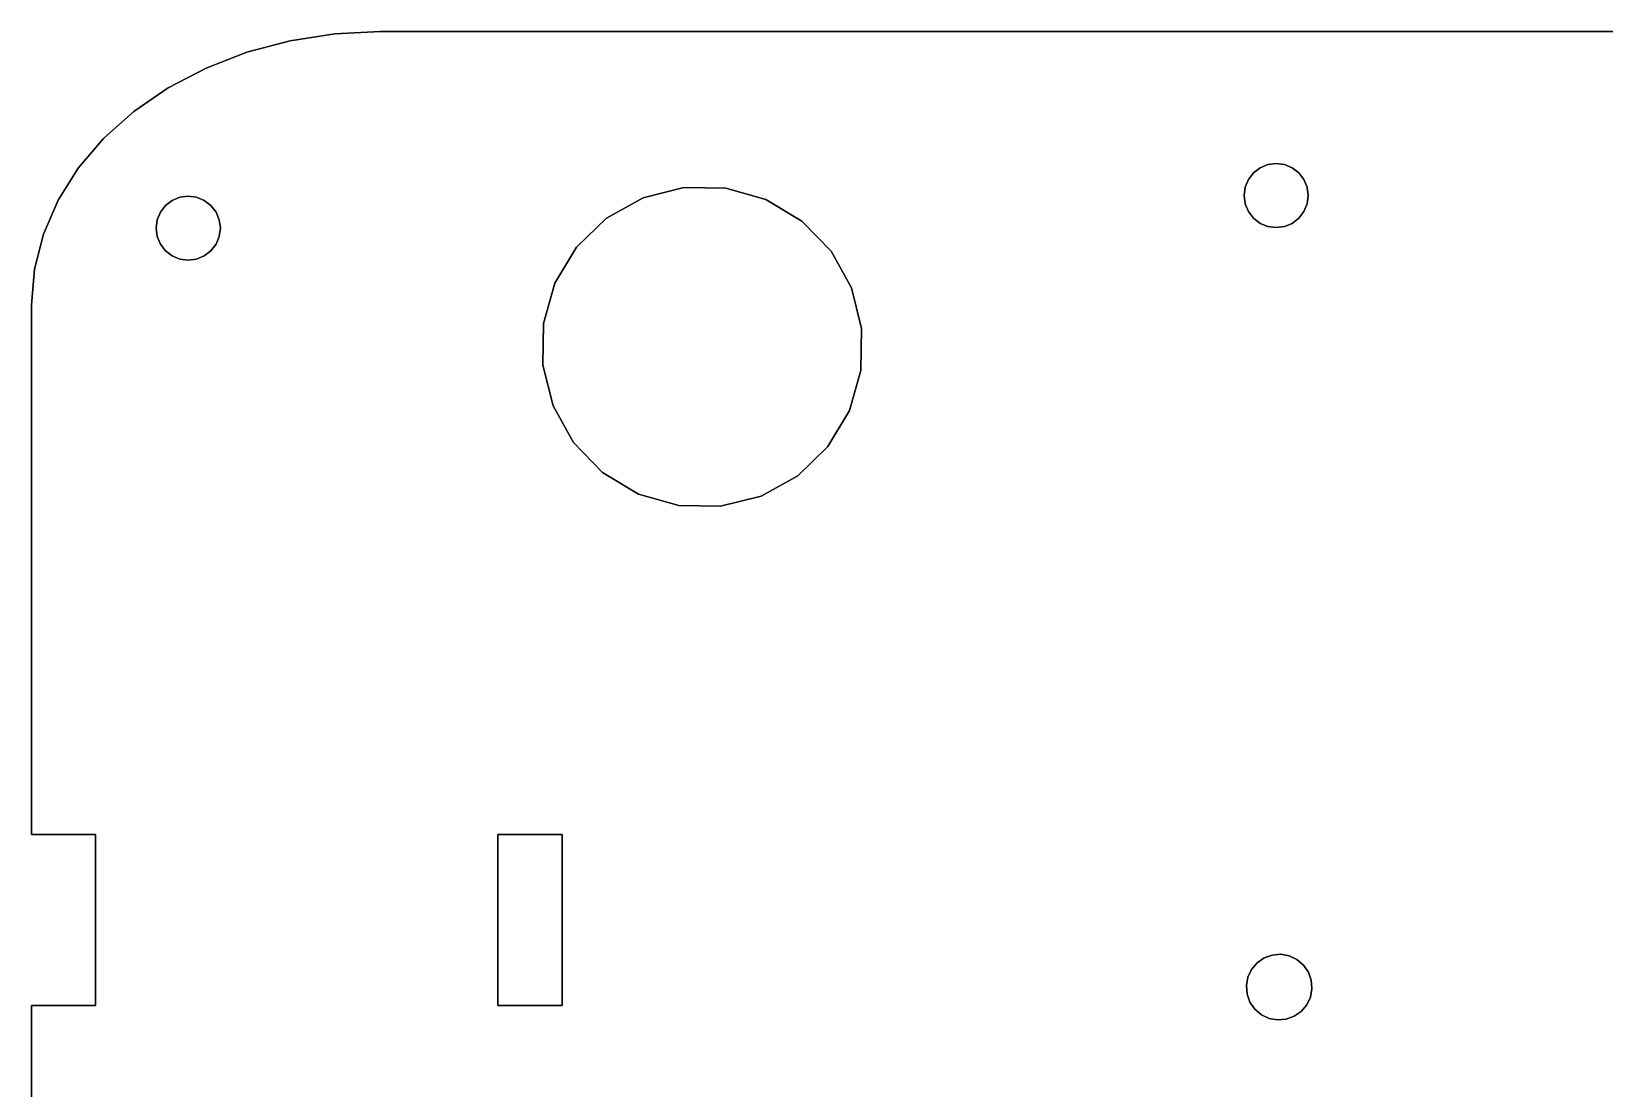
# Model space of a CAD drawing. Header units: metres. Extents: x -153 to 0, y 0 to 286.
# Drawn here: x -153.2 to -79.7, y 70.2 to 119.7 of the extents above; entities that cross this region are included whole.
import ezdxf

# ---------------------------------------------------------------- set-up
doc = ezdxf.new("R2010")
doc.units = ezdxf.units.M

msp = doc.modelspace()

# ---------------------------------------------------------------- linework, layer by layer
at = {"layer": 'Base#1'}
for points in [[(-16.356, 119.654, 3.099), (-136.904, 119.654, 3.099), (-139.034, 119.544, 3.099), (-141.127, 119.218, 3.099), (-143.148, 118.681, 3.099), (-145.062, 117.941, 3.099), (-146.837, 117.012, 3.099), (-148.441, 115.91, 3.099), (-149.848, 114.653, 3.099), (-151.034, 113.263, 3.099), (-151.978, 111.763, 3.099), (-152.664, 110.18, 3.099), (-153.08, 108.54, 3.099), (-153.22, 106.872, 3.099), (-153.22, 82.12, 3.099), (-150.22, 82.12, 3.099), (-150.22, 74.12, 3.099), (-153.22, 74.12, 3.099), (-153.22, 12.436, 3.099)], [(-153.22, 12.436, 0.099), (-153.22, 74.12, 0.099), (-150.22, 74.12, 0.099), (-150.22, 82.12, 0.099), (-153.22, 82.12, 0.099), (-153.22, 106.872, 0.099), (-153.08, 108.54, 0.099), (-152.664, 110.18, 0.099), (-151.978, 111.763, 0.099), (-151.034, 113.263, 0.099), (-149.848, 114.653, 0.099), (-148.441, 115.91, 0.099), (-146.837, 117.012, 0.099), (-145.062, 117.941, 0.099), (-143.148, 118.681, 0.099), (-141.127, 119.218, 0.099), (-139.034, 119.544, 0.099), (-136.904, 119.654, 0.099), (-16.356, 119.654, 0.099)], [(-141.127, 119.218, 3.099), (-141.127, 119.218, 0.099), (-143.148, 118.681, 0.099), (-143.148, 118.681, 3.099), (-141.127, 119.218, 3.099)], [(-139.034, 119.544, 3.099), (-139.034, 119.544, 0.099), (-141.127, 119.218, 0.099), (-141.127, 119.218, 3.099), (-139.034, 119.544, 3.099)], [(-136.904, 119.654, 3.099), (-136.904, 119.654, 0.099), (-139.034, 119.544, 0.099), (-139.034, 119.544, 3.099), (-136.904, 119.654, 3.099)], [(-16.356, 119.654, 3.099), (-16.356, 119.654, 0.099), (-136.904, 119.654, 0.099), (-136.904, 119.654, 3.099), (-16.356, 119.654, 3.099)], [(-143.148, 118.681, 3.099), (-143.148, 118.681, 0.099), (-145.062, 117.941, 0.099), (-145.062, 117.941, 3.099), (-143.148, 118.681, 3.099)], [(-145.062, 117.941, 3.099), (-145.062, 117.941, 0.099), (-146.837, 117.012, 0.099), (-146.837, 117.012, 3.099), (-145.062, 117.941, 3.099)], [(-146.837, 117.012, 3.099), (-146.837, 117.012, 0.099), (-148.441, 115.91, 0.099), (-148.441, 115.91, 3.099), (-146.837, 117.012, 3.099)], [(-148.441, 115.91, 3.099), (-148.441, 115.91, 0.099), (-149.848, 114.653, 0.099), (-149.848, 114.653, 3.099), (-148.441, 115.91, 3.099)], [(-149.848, 114.653, 3.099), (-149.848, 114.653, 0.099), (-151.034, 113.263, 0.099), (-151.034, 113.263, 3.099), (-149.848, 114.653, 3.099)], [(-151.034, 113.263, 3.099), (-151.034, 113.263, 0.099), (-151.978, 111.763, 0.099), (-151.978, 111.763, 3.099), (-151.034, 113.263, 3.099)], [(-93.594, 111.593, 3.099), (-93.744, 111.232, 3.099), (-93.982, 110.921, 3.099), (-94.293, 110.682, 3.099), (-94.655, 110.533, 3.099), (-95.043, 110.482, 3.099), (-95.431, 110.533, 3.099), (-95.793, 110.682, 3.099), (-96.104, 110.921, 3.099), (-96.342, 111.232, 3.099), (-96.492, 111.593, 3.099), (-96.543, 111.982, 3.099), (-96.492, 112.37, 3.099), (-96.342, 112.732, 3.099), (-96.104, 113.042, 3.099), (-95.793, 113.281, 3.099), (-95.431, 113.43, 3.099), (-95.043, 113.482, 3.099), (-94.655, 113.43, 3.099), (-94.293, 113.281, 3.099), (-93.982, 113.042, 3.099), (-93.744, 112.732, 3.099), (-93.594, 112.37, 3.099), (-93.543, 111.982, 3.099), (-93.594, 111.593, 3.099)], [(-93.744, 111.232, 0.099), (-93.594, 111.593, 0.099), (-93.543, 111.982, 0.099), (-93.594, 112.37, 0.099), (-93.744, 112.732, 0.099), (-93.982, 113.042, 0.099), (-94.293, 113.281, 0.099), (-94.655, 113.43, 0.099), (-95.043, 113.482, 0.099), (-95.431, 113.43, 0.099), (-95.793, 113.281, 0.099), (-96.104, 113.042, 0.099), (-96.342, 112.732, 0.099), (-96.492, 112.37, 0.099), (-96.543, 111.982, 0.099), (-96.492, 111.593, 0.099), (-96.342, 111.232, 0.099), (-96.104, 110.921, 0.099), (-95.793, 110.682, 0.099), (-95.431, 110.533, 0.099), (-95.043, 110.482, 0.099), (-94.655, 110.533, 0.099), (-94.293, 110.682, 0.099), (-93.982, 110.921, 0.099), (-93.744, 111.232, 0.099)], [(-95.793, 113.281, 3.099), (-96.104, 113.042, 3.099), (-96.104, 113.042, 0.099), (-95.793, 113.281, 0.099), (-95.793, 113.281, 3.099)], [(-95.431, 113.43, 3.099), (-95.793, 113.281, 3.099), (-95.793, 113.281, 0.099), (-95.431, 113.43, 0.099), (-95.431, 113.43, 3.099)], [(-95.043, 113.482, 3.099), (-95.431, 113.43, 3.099), (-95.431, 113.43, 0.099), (-95.043, 113.482, 0.099), (-95.043, 113.482, 3.099)], [(-94.655, 113.43, 3.099), (-95.043, 113.482, 3.099), (-95.043, 113.482, 0.099), (-94.655, 113.43, 0.099), (-94.655, 113.43, 3.099)], [(-94.293, 113.281, 3.099), (-94.655, 113.43, 3.099), (-94.655, 113.43, 0.099), (-94.293, 113.281, 0.099), (-94.293, 113.281, 3.099)], [(-93.982, 113.042, 3.099), (-94.293, 113.281, 3.099), (-94.293, 113.281, 0.099), (-93.982, 113.042, 0.099), (-93.982, 113.042, 3.099)], [(-96.342, 112.732, 3.099), (-96.492, 112.37, 3.099), (-96.492, 112.37, 0.099), (-96.342, 112.732, 0.099), (-96.342, 112.732, 3.099)], [(-96.104, 113.042, 3.099), (-96.342, 112.732, 3.099), (-96.342, 112.732, 0.099), (-96.104, 113.042, 0.099), (-96.104, 113.042, 3.099)], [(-93.744, 112.732, 3.099), (-93.982, 113.042, 3.099), (-93.982, 113.042, 0.099), (-93.744, 112.732, 0.099), (-93.744, 112.732, 3.099)], [(-93.594, 112.37, 3.099), (-93.744, 112.732, 3.099), (-93.744, 112.732, 0.099), (-93.594, 112.37, 0.099), (-93.594, 112.37, 3.099)], [(-151.978, 111.763, 3.099), (-151.978, 111.763, 0.099), (-152.664, 110.18, 0.099), (-152.664, 110.18, 3.099), (-151.978, 111.763, 3.099)], [(-147.34, 110.069, 3.099), (-147.391, 110.457, 3.099), (-147.34, 110.846, 3.099), (-147.19, 111.207, 3.099), (-146.951, 111.518, 3.099), (-146.641, 111.756, 3.099), (-146.279, 111.906, 3.099), (-145.891, 111.957, 3.099), (-145.503, 111.906, 3.099), (-145.141, 111.756, 3.099), (-144.83, 111.518, 3.099), (-144.592, 111.207, 3.099), (-144.442, 110.846, 3.099), (-144.391, 110.457, 3.099), (-144.442, 110.069, 3.099), (-144.592, 109.707, 3.099), (-144.83, 109.397, 3.099), (-145.141, 109.158, 3.099), (-145.503, 109.009, 3.099), (-145.891, 108.957, 3.099), (-146.279, 109.009, 3.099), (-146.641, 109.158, 3.099), (-146.951, 109.397, 3.099), (-147.19, 109.707, 3.099), (-147.34, 110.069, 3.099)], [(-147.391, 110.457, 0.099), (-147.34, 110.069, 0.099), (-147.19, 109.707, 0.099), (-146.951, 109.397, 0.099), (-146.641, 109.158, 0.099), (-146.279, 109.009, 0.099), (-145.891, 108.957, 0.099), (-145.503, 109.009, 0.099), (-145.141, 109.158, 0.099), (-144.83, 109.397, 0.099), (-144.592, 109.707, 0.099), (-144.442, 110.069, 0.099), (-144.391, 110.457, 0.099), (-144.442, 110.846, 0.099), (-144.592, 111.207, 0.099), (-144.83, 111.518, 0.099), (-145.141, 111.756, 0.099), (-145.503, 111.906, 0.099), (-145.891, 111.957, 0.099), (-146.279, 111.906, 0.099), (-146.641, 111.756, 0.099), (-146.951, 111.518, 0.099), (-147.19, 111.207, 0.099), (-147.34, 110.846, 0.099), (-147.391, 110.457, 0.099)], [(-146.279, 111.906, 3.099), (-146.641, 111.756, 3.099), (-146.641, 111.756, 0.099), (-146.279, 111.906, 0.099), (-146.279, 111.906, 3.099)], [(-145.891, 111.957, 3.099), (-146.279, 111.906, 3.099), (-146.279, 111.906, 0.099), (-145.891, 111.957, 0.099), (-145.891, 111.957, 3.099)], [(-145.503, 111.906, 3.099), (-145.891, 111.957, 3.099), (-145.891, 111.957, 0.099), (-145.503, 111.906, 0.099), (-145.503, 111.906, 3.099)], [(-145.141, 111.756, 3.099), (-145.503, 111.906, 3.099), (-145.503, 111.906, 0.099), (-145.141, 111.756, 0.099), (-145.141, 111.756, 3.099)], [(-114.449, 103.811, 3.099), (-114.986, 101.928, 3.099), (-115.992, 100.249, 3.099), (-117.398, 98.886, 3.099), (-119.109, 97.935, 3.099), (-121.008, 97.458, 3.099), (-122.966, 97.49, 3.099), (-124.849, 98.026, 3.099), (-126.528, 99.032, 3.099), (-127.891, 100.439, 3.099), (-128.842, 102.15, 3.099), (-129.319, 104.049, 3.099), (-129.287, 106.006, 3.099), (-128.751, 107.889, 3.099), (-127.745, 109.569, 3.099), (-126.338, 110.931, 3.099), (-124.627, 111.883, 3.099), (-122.728, 112.359, 3.099), (-120.77, 112.328, 3.099), (-118.888, 111.791, 3.099), (-117.208, 110.785, 3.099), (-115.846, 109.379, 3.099), (-114.894, 107.668, 3.099), (-114.418, 105.769, 3.099), (-114.449, 103.811, 3.099)], [(-114.986, 101.928, 0.099), (-114.449, 103.811, 0.099), (-114.418, 105.769, 0.099), (-114.894, 107.668, 0.099), (-115.846, 109.379, 0.099), (-117.208, 110.785, 0.099), (-118.888, 111.791, 0.099), (-120.77, 112.328, 0.099), (-122.728, 112.359, 0.099), (-124.627, 111.883, 0.099), (-126.338, 110.931, 0.099), (-127.745, 109.569, 0.099), (-128.751, 107.889, 0.099), (-129.287, 106.006, 0.099), (-129.319, 104.049, 0.099), (-128.842, 102.15, 0.099), (-127.891, 100.439, 0.099), (-126.528, 99.032, 0.099), (-124.849, 98.026, 0.099), (-122.966, 97.49, 0.099), (-121.008, 97.458, 0.099), (-119.109, 97.935, 0.099), (-117.398, 98.886, 0.099), (-115.992, 100.249, 0.099), (-114.986, 101.928, 0.099)], [(-124.627, 111.883, 3.099), (-126.338, 110.931, 3.099), (-126.338, 110.931, 0.099), (-124.627, 111.883, 0.099), (-124.627, 111.883, 3.099)], [(-122.728, 112.359, 3.099), (-124.627, 111.883, 3.099), (-124.627, 111.883, 0.099), (-122.728, 112.359, 0.099), (-122.728, 112.359, 3.099)], [(-120.77, 112.328, 3.099), (-122.728, 112.359, 3.099), (-122.728, 112.359, 0.099), (-120.77, 112.328, 0.099), (-120.77, 112.328, 3.099)], [(-118.888, 111.791, 3.099), (-120.77, 112.328, 3.099), (-120.77, 112.328, 0.099), (-118.888, 111.791, 0.099), (-118.888, 111.791, 3.099)], [(-117.208, 110.785, 3.099), (-118.888, 111.791, 3.099), (-118.888, 111.791, 0.099), (-117.208, 110.785, 0.099), (-117.208, 110.785, 3.099)], [(-96.492, 112.37, 3.099), (-96.543, 111.982, 3.099), (-96.543, 111.982, 0.099), (-96.492, 112.37, 0.099), (-96.492, 112.37, 3.099)], [(-96.543, 111.982, 3.099), (-96.492, 111.593, 3.099), (-96.492, 111.593, 0.099), (-96.543, 111.982, 0.099), (-96.543, 111.982, 3.099)], [(-93.543, 111.982, 3.099), (-93.594, 112.37, 3.099), (-93.594, 112.37, 0.099), (-93.543, 111.982, 0.099), (-93.543, 111.982, 3.099)], [(-93.594, 111.593, 3.099), (-93.543, 111.982, 3.099), (-93.543, 111.982, 0.099), (-93.594, 111.593, 0.099), (-93.594, 111.593, 3.099)], [(-147.19, 111.207, 3.099), (-147.34, 110.846, 3.099), (-147.34, 110.846, 0.099), (-147.19, 111.207, 0.099), (-147.19, 111.207, 3.099)], [(-146.951, 111.518, 3.099), (-147.19, 111.207, 3.099), (-147.19, 111.207, 0.099), (-146.951, 111.518, 0.099), (-146.951, 111.518, 3.099)], [(-146.641, 111.756, 3.099), (-146.951, 111.518, 3.099), (-146.951, 111.518, 0.099), (-146.641, 111.756, 0.099), (-146.641, 111.756, 3.099)], [(-144.83, 111.518, 3.099), (-145.141, 111.756, 3.099), (-145.141, 111.756, 0.099), (-144.83, 111.518, 0.099), (-144.83, 111.518, 3.099)], [(-144.592, 111.207, 3.099), (-144.83, 111.518, 3.099), (-144.83, 111.518, 0.099), (-144.592, 111.207, 0.099), (-144.592, 111.207, 3.099)], [(-144.442, 110.846, 3.099), (-144.592, 111.207, 3.099), (-144.592, 111.207, 0.099), (-144.442, 110.846, 0.099), (-144.442, 110.846, 3.099)], [(-96.492, 111.593, 3.099), (-96.342, 111.232, 3.099), (-96.342, 111.232, 0.099), (-96.492, 111.593, 0.099), (-96.492, 111.593, 3.099)], [(-96.342, 111.232, 3.099), (-96.104, 110.921, 3.099), (-96.104, 110.921, 0.099), (-96.342, 111.232, 0.099), (-96.342, 111.232, 3.099)], [(-93.982, 110.921, 3.099), (-93.744, 111.232, 3.099), (-93.744, 111.232, 0.099), (-93.982, 110.921, 0.099), (-93.982, 110.921, 3.099)], [(-93.744, 111.232, 3.099), (-93.594, 111.593, 3.099), (-93.594, 111.593, 0.099), (-93.744, 111.232, 0.099), (-93.744, 111.232, 3.099)], [(-147.34, 110.846, 3.099), (-147.391, 110.457, 3.099), (-147.391, 110.457, 0.099), (-147.34, 110.846, 0.099), (-147.34, 110.846, 3.099)], [(-147.391, 110.457, 3.099), (-147.34, 110.069, 3.099), (-147.34, 110.069, 0.099), (-147.391, 110.457, 0.099), (-147.391, 110.457, 3.099)], [(-144.391, 110.457, 3.099), (-144.442, 110.846, 3.099), (-144.442, 110.846, 0.099), (-144.391, 110.457, 0.099), (-144.391, 110.457, 3.099)], [(-144.442, 110.069, 3.099), (-144.391, 110.457, 3.099), (-144.391, 110.457, 0.099), (-144.442, 110.069, 0.099), (-144.442, 110.069, 3.099)], [(-126.338, 110.931, 3.099), (-127.745, 109.569, 3.099), (-127.745, 109.569, 0.099), (-126.338, 110.931, 0.099), (-126.338, 110.931, 3.099)], [(-115.846, 109.379, 3.099), (-117.208, 110.785, 3.099), (-117.208, 110.785, 0.099), (-115.846, 109.379, 0.099), (-115.846, 109.379, 3.099)], [(-96.104, 110.921, 3.099), (-95.793, 110.682, 3.099), (-95.793, 110.682, 0.099), (-96.104, 110.921, 0.099), (-96.104, 110.921, 3.099)], [(-95.793, 110.682, 3.099), (-95.431, 110.533, 3.099), (-95.431, 110.533, 0.099), (-95.793, 110.682, 0.099), (-95.793, 110.682, 3.099)], [(-95.431, 110.533, 3.099), (-95.043, 110.482, 3.099), (-95.043, 110.482, 0.099), (-95.431, 110.533, 0.099), (-95.431, 110.533, 3.099)], [(-95.043, 110.482, 3.099), (-94.655, 110.533, 3.099), (-94.655, 110.533, 0.099), (-95.043, 110.482, 0.099), (-95.043, 110.482, 3.099)], [(-94.655, 110.533, 3.099), (-94.293, 110.682, 3.099), (-94.293, 110.682, 0.099), (-94.655, 110.533, 0.099), (-94.655, 110.533, 3.099)], [(-94.293, 110.682, 3.099), (-93.982, 110.921, 3.099), (-93.982, 110.921, 0.099), (-94.293, 110.682, 0.099), (-94.293, 110.682, 3.099)], [(-152.664, 110.18, 3.099), (-152.664, 110.18, 0.099), (-153.08, 108.54, 0.099), (-153.08, 108.54, 3.099), (-152.664, 110.18, 3.099)], [(-147.34, 110.069, 3.099), (-147.19, 109.707, 3.099), (-147.19, 109.707, 0.099), (-147.34, 110.069, 0.099), (-147.34, 110.069, 3.099)], [(-147.19, 109.707, 3.099), (-146.951, 109.397, 3.099), (-146.951, 109.397, 0.099), (-147.19, 109.707, 0.099), (-147.19, 109.707, 3.099)], [(-144.83, 109.397, 3.099), (-144.592, 109.707, 3.099), (-144.592, 109.707, 0.099), (-144.83, 109.397, 0.099), (-144.83, 109.397, 3.099)], [(-144.592, 109.707, 3.099), (-144.442, 110.069, 3.099), (-144.442, 110.069, 0.099), (-144.592, 109.707, 0.099), (-144.592, 109.707, 3.099)], [(-127.745, 109.569, 3.099), (-128.751, 107.889, 3.099), (-128.751, 107.889, 0.099), (-127.745, 109.569, 0.099), (-127.745, 109.569, 3.099)], [(-146.951, 109.397, 3.099), (-146.641, 109.158, 3.099), (-146.641, 109.158, 0.099), (-146.951, 109.397, 0.099), (-146.951, 109.397, 3.099)], [(-146.641, 109.158, 3.099), (-146.279, 109.009, 3.099), (-146.279, 109.009, 0.099), (-146.641, 109.158, 0.099), (-146.641, 109.158, 3.099)], [(-146.279, 109.009, 3.099), (-145.891, 108.957, 3.099), (-145.891, 108.957, 0.099), (-146.279, 109.009, 0.099), (-146.279, 109.009, 3.099)], [(-145.891, 108.957, 3.099), (-145.503, 109.009, 3.099), (-145.503, 109.009, 0.099), (-145.891, 108.957, 0.099), (-145.891, 108.957, 3.099)], [(-145.503, 109.009, 3.099), (-145.141, 109.158, 3.099), (-145.141, 109.158, 0.099), (-145.503, 109.009, 0.099), (-145.503, 109.009, 3.099)], [(-145.141, 109.158, 3.099), (-144.83, 109.397, 3.099), (-144.83, 109.397, 0.099), (-145.141, 109.158, 0.099), (-145.141, 109.158, 3.099)], [(-114.894, 107.668, 3.099), (-115.846, 109.379, 3.099), (-115.846, 109.379, 0.099), (-114.894, 107.668, 0.099), (-114.894, 107.668, 3.099)], [(-153.08, 108.54, 3.099), (-153.08, 108.54, 0.099), (-153.22, 106.872, 0.099), (-153.22, 106.872, 3.099), (-153.08, 108.54, 3.099)], [(-128.751, 107.889, 3.099), (-129.287, 106.006, 3.099), (-129.287, 106.006, 0.099), (-128.751, 107.889, 0.099), (-128.751, 107.889, 3.099)], [(-114.418, 105.769, 3.099), (-114.894, 107.668, 3.099), (-114.894, 107.668, 0.099), (-114.418, 105.769, 0.099), (-114.418, 105.769, 3.099)], [(-153.22, 106.872, 3.099), (-153.22, 106.872, 0.099), (-153.22, 82.12, 0.099), (-153.22, 82.12, 3.099), (-153.22, 106.872, 3.099)], [(-129.287, 106.006, 3.099), (-129.319, 104.049, 3.099), (-129.319, 104.049, 0.099), (-129.287, 106.006, 0.099), (-129.287, 106.006, 3.099)], [(-114.449, 103.811, 3.099), (-114.418, 105.769, 3.099), (-114.418, 105.769, 0.099), (-114.449, 103.811, 0.099), (-114.449, 103.811, 3.099)], [(-129.319, 104.049, 3.099), (-128.842, 102.15, 3.099), (-128.842, 102.15, 0.099), (-129.319, 104.049, 0.099), (-129.319, 104.049, 3.099)], [(-114.986, 101.928, 3.099), (-114.449, 103.811, 3.099), (-114.449, 103.811, 0.099), (-114.986, 101.928, 0.099), (-114.986, 101.928, 3.099)], [(-128.842, 102.15, 3.099), (-127.891, 100.439, 3.099), (-127.891, 100.439, 0.099), (-128.842, 102.15, 0.099), (-128.842, 102.15, 3.099)], [(-115.992, 100.249, 3.099), (-114.986, 101.928, 3.099), (-114.986, 101.928, 0.099), (-115.992, 100.249, 0.099), (-115.992, 100.249, 3.099)], [(-127.891, 100.439, 3.099), (-126.528, 99.032, 3.099), (-126.528, 99.032, 0.099), (-127.891, 100.439, 0.099), (-127.891, 100.439, 3.099)], [(-117.398, 98.886, 3.099), (-115.992, 100.249, 3.099), (-115.992, 100.249, 0.099), (-117.398, 98.886, 0.099), (-117.398, 98.886, 3.099)], [(-126.528, 99.032, 3.099), (-124.849, 98.026, 3.099), (-124.849, 98.026, 0.099), (-126.528, 99.032, 0.099), (-126.528, 99.032, 3.099)], [(-119.109, 97.935, 3.099), (-117.398, 98.886, 3.099), (-117.398, 98.886, 0.099), (-119.109, 97.935, 0.099), (-119.109, 97.935, 3.099)], [(-124.849, 98.026, 3.099), (-122.966, 97.49, 3.099), (-122.966, 97.49, 0.099), (-124.849, 98.026, 0.099), (-124.849, 98.026, 3.099)], [(-121.008, 97.458, 3.099), (-119.109, 97.935, 3.099), (-119.109, 97.935, 0.099), (-121.008, 97.458, 0.099), (-121.008, 97.458, 3.099)], [(-122.966, 97.49, 3.099), (-121.008, 97.458, 3.099), (-121.008, 97.458, 0.099), (-122.966, 97.49, 0.099), (-122.966, 97.49, 3.099)], [(-153.22, 82.12, 3.099), (-153.22, 82.12, 0.099), (-150.22, 82.12, 0.099), (-150.22, 82.12, 3.099), (-153.22, 82.12, 3.099)], [(-150.22, 74.12, 3.099), (-150.22, 82.12, 3.099), (-150.22, 82.12, 0.099), (-150.22, 74.12, 0.099), (-150.22, 74.12, 3.099)], [(-128.42, 82.12, 3.099), (-131.42, 82.12, 3.099), (-131.42, 82.12, 0.099), (-128.42, 82.12, 0.099), (-128.42, 82.12, 3.099)], [(-131.42, 82.12, 3.099), (-131.42, 74.12, 3.099), (-131.42, 74.12, 0.099), (-131.42, 82.12, 0.099), (-131.42, 82.12, 3.099)], [(-128.42, 74.12, 3.099), (-131.42, 74.12, 3.099), (-131.42, 82.12, 3.099), (-128.42, 82.12, 3.099), (-128.42, 74.12, 3.099)], [(-131.42, 74.12, 0.099), (-128.42, 74.12, 0.099), (-128.42, 82.12, 0.099), (-131.42, 82.12, 0.099), (-131.42, 74.12, 0.099)], [(-128.42, 74.12, 3.099), (-128.42, 82.12, 3.099), (-128.42, 82.12, 0.099), (-128.42, 74.12, 0.099), (-128.42, 74.12, 3.099)], [(-95.731, 73.69, 3.099), (-96.037, 73.949, 3.099), (-96.266, 74.278, 3.099), (-96.401, 74.655, 3.099), (-96.435, 75.055, 3.099), (-96.364, 75.449, 3.099), (-96.193, 75.811, 3.099), (-95.934, 76.117, 3.099), (-95.605, 76.346, 3.099), (-95.228, 76.482, 3.099), (-94.828, 76.515, 3.099), (-94.434, 76.444, 3.099), (-94.071, 76.273, 3.099), (-93.765, 76.014, 3.099), (-93.537, 75.685, 3.099), (-93.401, 75.308, 3.099), (-93.368, 74.908, 3.099), (-93.439, 74.514, 3.099), (-93.61, 74.152, 3.099), (-93.869, 73.846, 3.099), (-94.198, 73.617, 3.099), (-94.575, 73.482, 3.099), (-94.975, 73.448, 3.099), (-95.369, 73.519, 3.099), (-95.731, 73.69, 3.099)], [(-96.037, 73.949, 0.099), (-95.731, 73.69, 0.099), (-95.369, 73.519, 0.099), (-94.975, 73.448, 0.099), (-94.575, 73.482, 0.099), (-94.198, 73.617, 0.099), (-93.869, 73.846, 0.099), (-93.61, 74.152, 0.099), (-93.439, 74.514, 0.099), (-93.368, 74.908, 0.099), (-93.401, 75.308, 0.099), (-93.537, 75.685, 0.099), (-93.765, 76.014, 0.099), (-94.071, 76.273, 0.099), (-94.434, 76.444, 0.099), (-94.828, 76.515, 0.099), (-95.228, 76.482, 0.099), (-95.605, 76.346, 0.099), (-95.934, 76.117, 0.099), (-96.193, 75.811, 0.099), (-96.364, 75.449, 0.099), (-96.435, 75.055, 0.099), (-96.401, 74.655, 0.099), (-96.266, 74.278, 0.099), (-96.037, 73.949, 0.099)], [(-95.228, 76.482, 3.099), (-95.605, 76.346, 3.099), (-95.605, 76.346, 0.099), (-95.228, 76.482, 0.099), (-95.228, 76.482, 3.099)], [(-94.828, 76.515, 3.099), (-95.228, 76.482, 3.099), (-95.228, 76.482, 0.099), (-94.828, 76.515, 0.099), (-94.828, 76.515, 3.099)], [(-94.434, 76.444, 3.099), (-94.828, 76.515, 3.099), (-94.828, 76.515, 0.099), (-94.434, 76.444, 0.099), (-94.434, 76.444, 3.099)], [(-96.193, 75.811, 3.099), (-96.364, 75.449, 3.099), (-96.364, 75.449, 0.099), (-96.193, 75.811, 0.099), (-96.193, 75.811, 3.099)], [(-95.934, 76.117, 3.099), (-96.193, 75.811, 3.099), (-96.193, 75.811, 0.099), (-95.934, 76.117, 0.099), (-95.934, 76.117, 3.099)], [(-95.605, 76.346, 3.099), (-95.934, 76.117, 3.099), (-95.934, 76.117, 0.099), (-95.605, 76.346, 0.099), (-95.605, 76.346, 3.099)], [(-94.071, 76.273, 3.099), (-94.434, 76.444, 3.099), (-94.434, 76.444, 0.099), (-94.071, 76.273, 0.099), (-94.071, 76.273, 3.099)], [(-93.765, 76.014, 3.099), (-94.071, 76.273, 3.099), (-94.071, 76.273, 0.099), (-93.765, 76.014, 0.099), (-93.765, 76.014, 3.099)], [(-93.537, 75.685, 3.099), (-93.765, 76.014, 3.099), (-93.765, 76.014, 0.099), (-93.537, 75.685, 0.099), (-93.537, 75.685, 3.099)], [(-96.364, 75.449, 3.099), (-96.435, 75.055, 3.099), (-96.435, 75.055, 0.099), (-96.364, 75.449, 0.099), (-96.364, 75.449, 3.099)], [(-96.435, 75.055, 3.099), (-96.401, 74.655, 3.099), (-96.401, 74.655, 0.099), (-96.435, 75.055, 0.099), (-96.435, 75.055, 3.099)], [(-93.401, 75.308, 3.099), (-93.537, 75.685, 3.099), (-93.537, 75.685, 0.099), (-93.401, 75.308, 0.099), (-93.401, 75.308, 3.099)], [(-93.368, 74.908, 3.099), (-93.401, 75.308, 3.099), (-93.401, 75.308, 0.099), (-93.368, 74.908, 0.099), (-93.368, 74.908, 3.099)], [(-96.401, 74.655, 3.099), (-96.266, 74.278, 3.099), (-96.266, 74.278, 0.099), (-96.401, 74.655, 0.099), (-96.401, 74.655, 3.099)], [(-96.266, 74.278, 3.099), (-96.037, 73.949, 3.099), (-96.037, 73.949, 0.099), (-96.266, 74.278, 0.099), (-96.266, 74.278, 3.099)], [(-93.61, 74.152, 3.099), (-93.439, 74.514, 3.099), (-93.439, 74.514, 0.099), (-93.61, 74.152, 0.099), (-93.61, 74.152, 3.099)], [(-93.439, 74.514, 3.099), (-93.368, 74.908, 3.099), (-93.368, 74.908, 0.099), (-93.439, 74.514, 0.099), (-93.439, 74.514, 3.099)], [(-153.22, 12.436, 3.099), (-153.22, 74.12, 3.099), (-153.22, 74.12, 0.099), (-153.22, 12.436, 0.099), (-153.22, 12.436, 3.099)], [(-153.22, 74.12, 0.099), (-153.22, 74.12, 3.099), (-150.22, 74.12, 3.099), (-150.22, 74.12, 0.099), (-153.22, 74.12, 0.099)], [(-131.42, 74.12, 3.099), (-128.42, 74.12, 3.099), (-128.42, 74.12, 0.099), (-131.42, 74.12, 0.099), (-131.42, 74.12, 3.099)], [(-96.037, 73.949, 3.099), (-95.731, 73.69, 3.099), (-95.731, 73.69, 0.099), (-96.037, 73.949, 0.099), (-96.037, 73.949, 3.099)], [(-95.731, 73.69, 3.099), (-95.369, 73.519, 3.099), (-95.369, 73.519, 0.099), (-95.731, 73.69, 0.099), (-95.731, 73.69, 3.099)], [(-94.575, 73.482, 3.099), (-94.198, 73.617, 3.099), (-94.198, 73.617, 0.099), (-94.575, 73.482, 0.099), (-94.575, 73.482, 3.099)], [(-94.198, 73.617, 3.099), (-93.869, 73.846, 3.099), (-93.869, 73.846, 0.099), (-94.198, 73.617, 0.099), (-94.198, 73.617, 3.099)], [(-93.869, 73.846, 3.099), (-93.61, 74.152, 3.099), (-93.61, 74.152, 0.099), (-93.869, 73.846, 0.099), (-93.869, 73.846, 3.099)], [(-95.369, 73.519, 3.099), (-94.975, 73.448, 3.099), (-94.975, 73.448, 0.099), (-95.369, 73.519, 0.099), (-95.369, 73.519, 3.099)], [(-94.975, 73.448, 3.099), (-94.575, 73.482, 3.099), (-94.575, 73.482, 0.099), (-94.975, 73.448, 0.099), (-94.975, 73.448, 3.099)]]:
    msp.add_polyline3d(points, dxfattribs=at)

doc.saveas('drawing.dxf')
